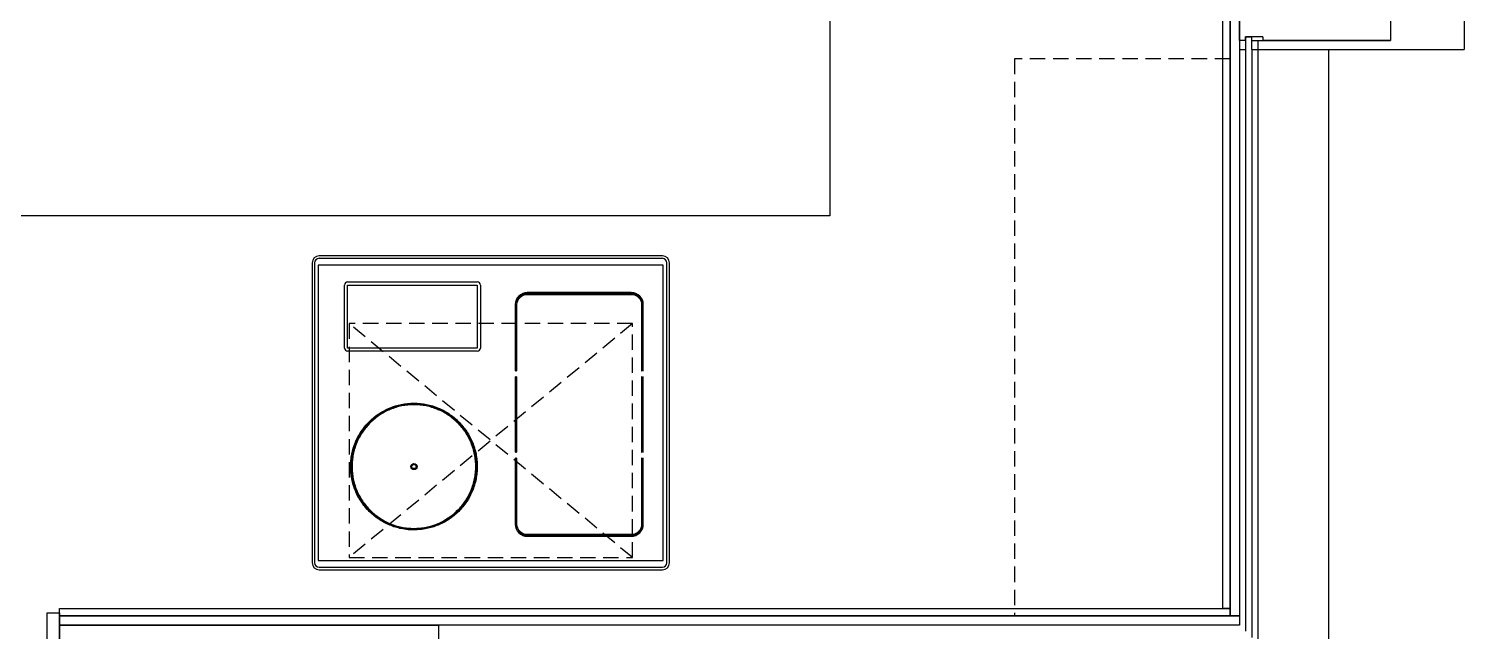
# Model space of a CAD drawing. Header units: millimetres. Extents: x -33000 to 294000, y 0 to 42408.
# Drawn here: x 141868 to 144198, y 12425 to 13404 of the extents above; entities that cross this region are included whole.
import ezdxf

# ---------------------------------------------------------------- set-up
doc = ezdxf.new("R2010")
doc.units = ezdxf.units.MM
doc.header["$LTSCALE"] = 50
doc.linetypes.add('( Hidden )', pattern=[0.375, 0.25, -0.125])
doc.layers.add('arch', color=8, linetype='Continuous')

msp = doc.modelspace()

# ---------------------------------------------------------------- linework, layer by layer
at = {"layer": 'arch'}
for p, q in [((143168.3, 15519.5), (143168.3, 13099.6)), ((143806.3, 12461.7), (143806.3, 15519.5)), ((143818.3, 12449.6), (143818.3, 15519.6)), ((143818.3, 15519.5), (143818.3, 12461.7)), ((143818.3, 12449.6), (143818.3, 15519.5)), ((143833.3, 15519.6), (143833.3, 12449.6)), ((144198.3, 14599.6), (144198.3, 13369.6)), ((143833.3, 13384.6), (143833.3, 13448.6)), ((144078.3, 13442.6), (144078.3, 13384.6)), ((143843.3, 13384.6), (143833.3, 13384.6)), ((143843.3, 13390.6), (143843.3, 13369.6)), ((143843.3, 13390.6), (143852.8, 13390.6)), ((143843.3, 13384.6), (143843.3, 13390.6)), ((143871.3, 13390.6), (143843.3, 13390.6)), ((143852.8, 13390.6), (143852.8, 13369.6)), ((143852.8, 13384.6), (144078.3, 13384.6)), ((143863.3, 13384.6), (143863.3, 12404.6)), ((143871.3, 13390.6), (143871.3, 13384.6)), ((144078.3, 13384.6), (143871.3, 13384.6)), ((143833.3, 13369.6), (143843.3, 13369.6)), ((143843.3, 13369.6), (143843.3, 12424.6)), ((143852.8, 13369.6), (144078.3, 13369.6)), ((143853.3, 13369.6), (143853.3, 12414.6)), ((143978.3, 12289.6), (143978.3, 13369.6)), ((143978.3, 13369.6), (144198.3, 13369.6)), ((143168.3, 13099.6), (141838.3, 13099.6)), ((142896.8, 13034.6), (142339.8, 13034.6)), ((142896.8, 13030.5), (142339.8, 13030.5)), ((142328.3, 13023.1), (142328.3, 12536.1)), ((142332.4, 13023.1), (142332.4, 12536.1)), ((142904.2, 12536.1), (142904.2, 13023.1)), ((142908.3, 12536.1), (142908.3, 13023.1)), ((142658, 12955.3), (142658, 12847.9)), ((142658.6, 12847.9), (142658.6, 12955.3)), ((142660.2, 12955.3), (142660.2, 12847.9)), ((142660.8, 12847.9), (142660.8, 12955.3)), ((142846.3, 12974.8), (142677.5, 12974.8)), ((142677.5, 12974.2), (142846.3, 12974.2)), ((142846.3, 12972.6), (142677.5, 12972.6)), ((142677.5, 12972), (142846.3, 12972)), ((142863, 12955.3), (142863, 12847.9)), ((142863.6, 12847.9), (142863.6, 12955.3)), ((142865.2, 12955.3), (142865.2, 12847.9)), ((142865.8, 12847.9), (142865.8, 12955.3)), ((142658, 12837.9), (142658, 12715.7)), ((142658.6, 12715.7), (142658.6, 12837.9)), ((142660.2, 12837.9), (142660.2, 12715.7)), ((142660.8, 12715.7), (142660.8, 12837.9)), ((142863, 12837.9), (142863, 12715.7)), ((142863.6, 12715.7), (142863.6, 12837.9)), ((142865.2, 12837.9), (142865.2, 12715.7)), ((142865.8, 12715.7), (142865.8, 12837.9)), ((142658, 12705.7), (142658, 12598.5)), ((142658.6, 12598.5), (142658.6, 12705.7)), ((142660.2, 12705.7), (142660.2, 12598.5)), ((142660.8, 12598.5), (142660.8, 12705.7)), ((142863, 12705.7), (142863, 12598.5)), ((142863.6, 12598.5), (142863.6, 12705.7)), ((142865.2, 12705.7), (142865.2, 12598.5)), ((142865.8, 12598.5), (142865.8, 12705.7)), ((142846.3, 12581.8), (142677.5, 12581.8)), ((142677.5, 12581.2), (142846.3, 12581.2)), ((142846.3, 12579.6), (142677.5, 12579.6)), ((142677.5, 12579), (142846.3, 12579)), ((142339.8, 12528.7), (142622.1, 12528.7)), ((142339.8, 12524.6), (142896.8, 12524.6)), ((142622.4, 12528.7), (142896.8, 12528.7)), ((141898.3, 12259.6), (141898.3, 12454.6)), ((141898.3, 12454.6), (141918.3, 12454.6)), ((141918.3, 12461.6), (143818.3, 12461.7)), ((141918.3, 12449.6), (141918.3, 12461.6)), ((141918.3, 12454.6), (141918.3, 12259.6)), ((143818.3, 12449.7), (141918.3, 12449.6)), ((141918.3, 12434.6), (141918.3, 12449.6)), ((141918.3, 12449.6), (143833.3, 12449.6)), ((141918.3, 12264.6), (141918.3, 12449.6)), ((141918.3, 12449.6), (143818.3, 12449.6)), ((143818.3, 12461.7), (143806.3, 12461.7)), ((143818.3, 12461.7), (143818.3, 12449.7)), ((143833.3, 12449.6), (143818.3, 12449.6)), ((143833.3, 12449.6), (143833.3, 12434.6)), ((141918.3, 12279.6), (141918.3, 12434.6)), ((141918.3, 12434.6), (142533.3, 12434.6)), ((143833.3, 12434.6), (141918.3, 12434.6)), ((142533.3, 12434.6), (142533.3, 12279.6))]:
    msp.add_line(p, q, dxfattribs=at)
at = {"layer": 'arch', "linetype": '( Hidden )', "ltscale": 2}
for p, q in [((143818.3, 13354.7), (143468.3, 13354.7)), ((143468.3, 13354.7), (143468.3, 12449.7)), ((143818.3, 12449.7), (143818.3, 13354.7)), ((142388.3, 12924.5), (142388.3, 12544.5)), ((142848.3, 12924.5), (142388.3, 12924.5)), ((142848.3, 12924.5), (142388.3, 12544.5)), ((142848.3, 12544.5), (142388.3, 12924.5)), ((142848.3, 12544.5), (142848.3, 12924.5)), ((142388.3, 12544.5), (142848.3, 12544.5)), ((143468.3, 12449.7), (143818.3, 12449.7))]:
    msp.add_line(p, q, dxfattribs=at)
at = {"layer": 'arch', "linetype": '( Hidden )', "ltscale": 50}
for p, q in [((142898.3, 13019.6), (142338.3, 13019.6)), ((142338.3, 13019.6), (142338.3, 12539.6)), ((142898.3, 12539.6), (142898.3, 13019.6)), ((142338.3, 12539.6), (142898.3, 12539.6))]:
    msp.add_line(p, q, dxfattribs=at)
at = {"layer": 'arch', "ltscale": 100}
for p, q in [((142380.8, 12884.8), (142380.8, 12987.2)), ((142385.8, 12992.2), (142596.4, 12992.2)), ((142385.8, 12884.8), (142385.8, 12987.2)), ((142385.8, 12987.2), (142596.4, 12987.2)), ((142596.4, 12987.2), (142596.4, 12884.8)), ((142601.4, 12987.2), (142601.4, 12884.8)), ((142596.4, 12884.8), (142385.8, 12884.8)), ((142596.4, 12879.8), (142385.8, 12879.8))]:
    msp.add_line(p, q, dxfattribs=at)
at = {"layer": 'arch'}
for radius in [5.05, 4.48, 3.46]:
    msp.add_circle((142493.5, 12692.3, 0), radius, dxfattribs=at)
for centre, radius, start, end in [((142339.8, 13023.1), 11.5, 90, 180), ((142339.8, 13023.1), 7.44, 90, 180), ((142896.8, 13023.1), 11.5, 0, 90), ((142896.8, 13023.1), 7.44, 0, 90), ((142658.3, 12847.9), 0.3, 179.9671, 0.0329), ((142660.5, 12847.9), 0.3, 179.9671, 0.0329), ((142863.3, 12847.9), 0.3, 179.9671, 0.0329), ((142865.5, 12847.9), 0.3, 179.9671, 0.0329), ((142658.3, 12715.7), 0.3, 180, 0), ((142660.5, 12715.7), 0.3, 180, 0), ((142863.3, 12715.7), 0.3, 180, 0), ((142863.3, 12705.7), 0.3, 0, 180), ((142865.5, 12715.7), 0.3, 180, 0), ((142865.5, 12705.7), 0.3, 0, 180), ((142339.8, 12536.1), 11.5, 180, 270), ((142339.8, 12536.1), 7.44, 180, 270), ((142896.8, 12536.1), 7.44, 270, 0), ((142896.8, 12536.1), 11.5, 270, 0)]:
    msp.add_arc(centre, radius, start, end, dxfattribs=at)
at = {"layer": 'arch', "ltscale": 100}
for centre, start, end in [((142385.8, 12987.2), 90, 180), ((142596.4, 12987.2), 0, 90), ((142385.8, 12884.8), 180, 270), ((142596.4, 12884.8), 270, 0)]:
    msp.add_arc(centre, 5, start, end, dxfattribs=at)
at = {"layer": 'arch'}
for points, knots in [([(142677.5, 12974.8, 0), (142672.5, 12974.8, 0), (142662.2, 12970.6, 0), (142658, 12960.3, 0), (142658, 12955.3, 0)], [0, 0, 0, 0, 0.500007, 1, 1, 1, 1]), ([(142658.6, 12955.3, 0), (142658.6, 12960.2, 0), (142662.6, 12970.2, 0), (142672.6, 12974.2, 0), (142677.5, 12974.2, 0)], [0, 0, 0, 0, 0.499995, 1, 1, 1, 1]), ([(142677.5, 12972.6, 0), (142673, 12972.6, 0), (142663.9, 12968.9, 0), (142660.2, 12959.8, 0), (142660.2, 12955.3, 0)], [0, 0, 0, 0, 0.5, 1, 1, 1, 1]), ([(142660.8, 12955.3, 0), (142660.8, 12959.6, 0), (142664.3, 12968.5, 0), (142673.2, 12972, 0), (142677.5, 12972, 0)], [0, 0, 0, 0, 0.500002, 1, 1, 1, 1]), ([(142493.5, 12794.5, 0), (142490, 12794.5, 0), (142483, 12794.2, 0), (142469.5, 12792.1, 0), (142453.4, 12787.1, 0), (142436, 12777.6, 0), (142420.8, 12765, 0), (142408.2, 12749.8, 0), (142398.7, 12732.3, 0), (142393.7, 12716.3, 0), (142391.6, 12702.8, 0), (142391.1, 12692.3, 0), (142391.6, 12681.8, 0), (142393.7, 12668.3, 0), (142398.7, 12652.2, 0), (142408.2, 12634.8, 0), (142420.8, 12619.6, 0), (142436, 12607, 0), (142453.4, 12597.5, 0), (142469.5, 12592.5, 0), (142483, 12590.4, 0), (142490, 12590, 0), (142493.5, 12590, 0)], [0, 0, 0, 0, 0.03125, 0.0625, 0.125, 0.1875, 0.25, 0.3125, 0.375, 0.4375, 0.46875, 0.5, 0.53125, 0.5625, 0.625, 0.6875, 0.75, 0.8125, 0.875, 0.9375, 0.96875, 1, 1, 1, 1]), ([(142564.5, 12763.3, 0), (142559.8, 12768, 0), (142549.5, 12776.4, 0), (142532.2, 12785.7, 0), (142516.5, 12790.4, 0), (142503.5, 12792.4, 0), (142493.5, 12792.8, 0), (142483.5, 12792.4, 0), (142470.5, 12790.4, 0), (142454.8, 12785.7, 0), (142437.5, 12776.4, 0), (142427.2, 12768, 0), (142422.5, 12763.3, 0)], [0, 0, 0, 0, 0.124999, 0.249998, 0.374998, 0.437497, 0.499997, 0.562497, 0.624998, 0.749998, 0.874999, 1, 1, 1, 1]), ([(142493.5, 12795.1, 0), (142507.2, 12795.1, 0), (142527.2, 12791.1, 0), (142547.9, 12780.1, 0), (142558.7, 12772, 0), (142566.3, 12765.1, 0), (142573.2, 12757.5, 0), (142581.3, 12746.7, 0), (142589.2, 12731.9, 0), (142594, 12715.9, 0), (142596, 12702.5, 0), (142596.5, 12692.3, 0), (142596, 12682, 0), (142594, 12668.7, 0), (142589.2, 12652.6, 0), (142581.3, 12637.9, 0), (142573.2, 12627, 0), (142566.3, 12619.4, 0), (142558.7, 12612.5, 0), (142547.9, 12604.5, 0), (142533.1, 12596.6, 0), (142517.1, 12591.7, 0), (142503.8, 12589.8, 0), (142495.8, 12589.4, 0), (142491.2, 12589.4, 0), (142490.1, 12589.5, 0)], [0, 0, 0, 0, 0.123711, 0.185567, 0.216495, 0.247423, 0.27835, 0.309278, 0.371134, 0.43299, 0.463917, 0.494845, 0.525773, 0.556701, 0.618557, 0.680412, 0.71134, 0.742268, 0.773196, 0.804124, 0.865979, 0.927835, 0.958763, 0.989691, 1, 1, 1, 1]), ([(142493.5, 12590, 0), (142497, 12590, 0), (142504, 12590.4, 0), (142517.5, 12592.5, 0), (142533.6, 12597.5, 0), (142551, 12607, 0), (142566.2, 12619.6, 0), (142578.8, 12634.8, 0), (142588.3, 12652.2, 0), (142593.3, 12668.3, 0), (142595.4, 12681.8, 0), (142595.9, 12692.3, 0), (142595.4, 12702.8, 0), (142593.3, 12716.3, 0), (142588.3, 12732.3, 0), (142578.8, 12749.8, 0), (142566.2, 12765, 0), (142551, 12777.6, 0), (142533.6, 12787.1, 0), (142517.5, 12792.1, 0), (142504, 12794.2, 0), (142497, 12794.5, 0), (142493.5, 12794.5, 0)], [0, 0, 0, 0, 0.03125, 0.0625, 0.125, 0.1875, 0.25, 0.3125, 0.375, 0.4375, 0.46875, 0.5, 0.53125, 0.5625, 0.625, 0.6875, 0.75, 0.8125, 0.875, 0.9375, 0.96875, 1, 1, 1, 1]), ([(142420.8, 12619.5, 0), (142415.9, 12624.4, 0), (142407.3, 12634.9, 0), (142397.8, 12652.6, 0), (142393, 12668.7, 0), (142391, 12682, 0), (142390.5, 12692.3, 0), (142391, 12702.5, 0), (142393, 12715.9, 0), (142397.8, 12731.9, 0), (142407.3, 12749.6, 0), (142415.9, 12760.1, 0), (142420.8, 12765, 0)], [0, 0, 0, 0, 0.125, 0.25, 0.375, 0.4375, 0.5, 0.5625, 0.625, 0.75, 0.875, 1, 1, 1, 1]), ([(142422.1, 12620.9, 0), (142417.3, 12625.6, 0), (142408.8, 12636, 0), (142399.5, 12653.4, 0), (142394.8, 12669.1, 0), (142392.8, 12682.2, 0), (142392.3, 12692.3, 0), (142392.8, 12702.3, 0), (142394.8, 12715.5, 0), (142399.5, 12731.2, 0), (142408.8, 12748.6, 0), (142417.3, 12758.9, 0), (142422.1, 12763.7, 0)], [0, 0, 0, 0, 0.124998, 0.249995, 0.374993, 0.437492, 0.49999, 0.562492, 0.624993, 0.749995, 0.874998, 1, 1, 1, 1]), ([(142422.5, 12763.3, 0), (142417.8, 12758.5, 0), (142409.3, 12748.3, 0), (142400.1, 12731, 0), (142395.4, 12715.3, 0), (142393.4, 12702.3, 0), (142392.9, 12692.3, 0), (142393.4, 12682.3, 0), (142395.4, 12669.2, 0), (142400.1, 12653.6, 0), (142409.3, 12636.3, 0), (142417.8, 12626, 0), (142422.5, 12621.3, 0)], [0, 0, 0, 0, 0.125002, 0.250004, 0.375006, 0.437507, 0.500008, 0.562507, 0.625006, 0.750004, 0.875002, 1, 1, 1, 1]), ([(142564.9, 12763.7, 0), (142574.5, 12754.2, 0), (142585.5, 12737.5, 0), (142592.2, 12715.5, 0), (142594.2, 12702.3, 0), (142594.7, 12692.3, 0), (142594.2, 12682.2, 0), (142592.2, 12669.1, 0), (142587.5, 12653.4, 0), (142579.7, 12638.8, 0), (142571.8, 12628.2, 0), (142565, 12620.7, 0), (142557.6, 12614, 0), (142546.9, 12606.1, 0), (142532.4, 12598.3, 0), (142516.7, 12593.5, 0), (142503.6, 12591.6, 0), (142493.5, 12591.1, 0), (142483.4, 12591.6, 0), (142470.3, 12593.5, 0), (142448.3, 12600.2, 0), (142431.6, 12611.3, 0), (142422.1, 12620.9, 0)], [0, 0, 0, 0, 0.125004, 0.187506, 0.218758, 0.250009, 0.281259, 0.312508, 0.375008, 0.437508, 0.468758, 0.500008, 0.531257, 0.562506, 0.625005, 0.687504, 0.718753, 0.750002, 0.781252, 0.812502, 0.875001, 1, 1, 1, 1]), ([(142564.5, 12621.3, 0), (142569.2, 12626, 0), (142577.7, 12636.3, 0), (142586.9, 12653.6, 0), (142591.6, 12669.2, 0), (142593.6, 12682.3, 0), (142594.1, 12692.3, 0), (142593.6, 12702.3, 0), (142591.6, 12715.3, 0), (142586.9, 12731, 0), (142577.7, 12748.3, 0), (142569.2, 12758.5, 0), (142564.5, 12763.3, 0)], [0, 0, 0, 0, 0.124998, 0.249995, 0.374993, 0.437492, 0.49999, 0.562492, 0.624993, 0.749995, 0.874998, 1, 1, 1, 1]), ([(142490.1, 12589.5, 0), (142487.8, 12589.5, 0), (142482.1, 12589.9, 0), (142469.9, 12591.7, 0), (142447.5, 12598.5, 0), (142430.5, 12609.8, 0), (142420.8, 12619.5, 0)], [0, 0, 0, 0, 0.086957, 0.217391, 0.478261, 1, 1, 1, 1]), ([(142658, 12598.5, 0), (142658, 12593.5, 0), (142662.2, 12583.2, 0), (142672.5, 12579, 0), (142677.5, 12579, 0)], [0, 0, 0, 0, 0.500003, 1, 1, 1, 1]), ([(142660.2, 12598.5, 0), (142660.2, 12594.1, 0), (142663.9, 12584.9, 0), (142673, 12581.2, 0), (142677.5, 12581.2, 0)], [0, 0, 0, 0, 0.500001, 1, 1, 1, 1]), ([(142846.3, 12581.2, 0), (142850.7, 12581.2, 0), (142859.9, 12584.9, 0), (142863.6, 12594.1, 0), (142863.6, 12598.5, 0)], [0, 0, 0, 0, 0.500003, 1, 1, 1, 1]), ([(142846.3, 12579, 0), (142851.3, 12579, 0), (142861.6, 12583.2, 0), (142865.8, 12593.5, 0), (142865.8, 12598.5, 0)], [0, 0, 0, 0, 0.500003, 1, 1, 1, 1])]:
    msp.add_open_spline(points, degree=3, knots=knots, dxfattribs=at)
for points in [[(142865.8, 12955.3, 0), (142865.8, 12966.1, 0), (142857.1, 12974.8, 0), (142846.3, 12974.8, 0)], [(142846.3, 12974.2, 0), (142856.7, 12974.2, 0), (142865.2, 12965.7, 0), (142865.2, 12955.3, 0)], [(142863.6, 12955.3, 0), (142863.6, 12964.9, 0), (142855.9, 12972.6, 0), (142846.3, 12972.6, 0)], [(142846.3, 12972, 0), (142855.5, 12972, 0), (142863, 12964.5, 0), (142863, 12955.3, 0)], [(142658.3, 12838.2, 0), (142658.1, 12838.2, 0), (142658, 12838.1, 0), (142658, 12837.9, 0)], [(142658.6, 12837.9, 0), (142658.6, 12838.1, 0), (142658.5, 12838.2, 0), (142658.3, 12838.2, 0)], [(142660.5, 12838.2, 0), (142660.3, 12838.2, 0), (142660.2, 12838.1, 0), (142660.2, 12837.9, 0)], [(142660.8, 12837.9, 0), (142660.8, 12838.1, 0), (142660.6, 12838.2, 0), (142660.5, 12838.2, 0)], [(142863.3, 12838.2, 0), (142863.2, 12838.2, 0), (142863, 12838.1, 0), (142863, 12837.9, 0)], [(142863.6, 12837.9, 0), (142863.6, 12838.1, 0), (142863.5, 12838.2, 0), (142863.3, 12838.2, 0)], [(142865.5, 12838.2, 0), (142865.3, 12838.2, 0), (142865.2, 12838.1, 0), (142865.2, 12837.9, 0)], [(142865.8, 12837.9, 0), (142865.8, 12838.1, 0), (142865.7, 12838.2, 0), (142865.5, 12838.2, 0)], [(142420.8, 12765, 0), (142440.2, 12784.4, 0), (142466, 12795.1, 0), (142493.5, 12795.1, 0)], [(142422.1, 12763.7, 0), (142441.2, 12782.8, 0), (142466.5, 12793.3, 0), (142493.5, 12793.3, 0)], [(142493.5, 12793.3, 0), (142520.5, 12793.3, 0), (142545.8, 12782.8, 0), (142564.9, 12763.7, 0)], [(142658.3, 12706, 0), (142658.1, 12706, 0), (142658, 12705.8, 0), (142658, 12705.7, 0)], [(142658.6, 12705.7, 0), (142658.6, 12705.9, 0), (142658.5, 12706, 0), (142658.3, 12706, 0)], [(142660.5, 12706, 0), (142660.3, 12706, 0), (142660.2, 12705.8, 0), (142660.2, 12705.7, 0)], [(142660.8, 12705.7, 0), (142660.8, 12705.9, 0), (142660.6, 12706, 0), (142660.5, 12706, 0)], [(142422.5, 12621.3, 0), (142441.5, 12602.3, 0), (142466.7, 12591.9, 0), (142493.5, 12591.9, 0)], [(142493.5, 12591.9, 0), (142520.3, 12591.9, 0), (142545.5, 12602.3, 0), (142564.5, 12621.3, 0)], [(142677.5, 12579.6, 0), (142667, 12579.6, 0), (142658.6, 12588.1, 0), (142658.6, 12598.5, 0)], [(142677.5, 12581.8, 0), (142668.2, 12581.8, 0), (142660.8, 12589.3, 0), (142660.8, 12598.5, 0)], [(142863, 12598.5, 0), (142863, 12589.3, 0), (142855.5, 12581.8, 0), (142846.3, 12581.8, 0)], [(142865.2, 12598.5, 0), (142865.2, 12588.1, 0), (142856.7, 12579.6, 0), (142846.3, 12579.6, 0)]]:
    msp.add_open_spline(points, degree=3, dxfattribs=at)

doc.saveas('drawing.dxf')
